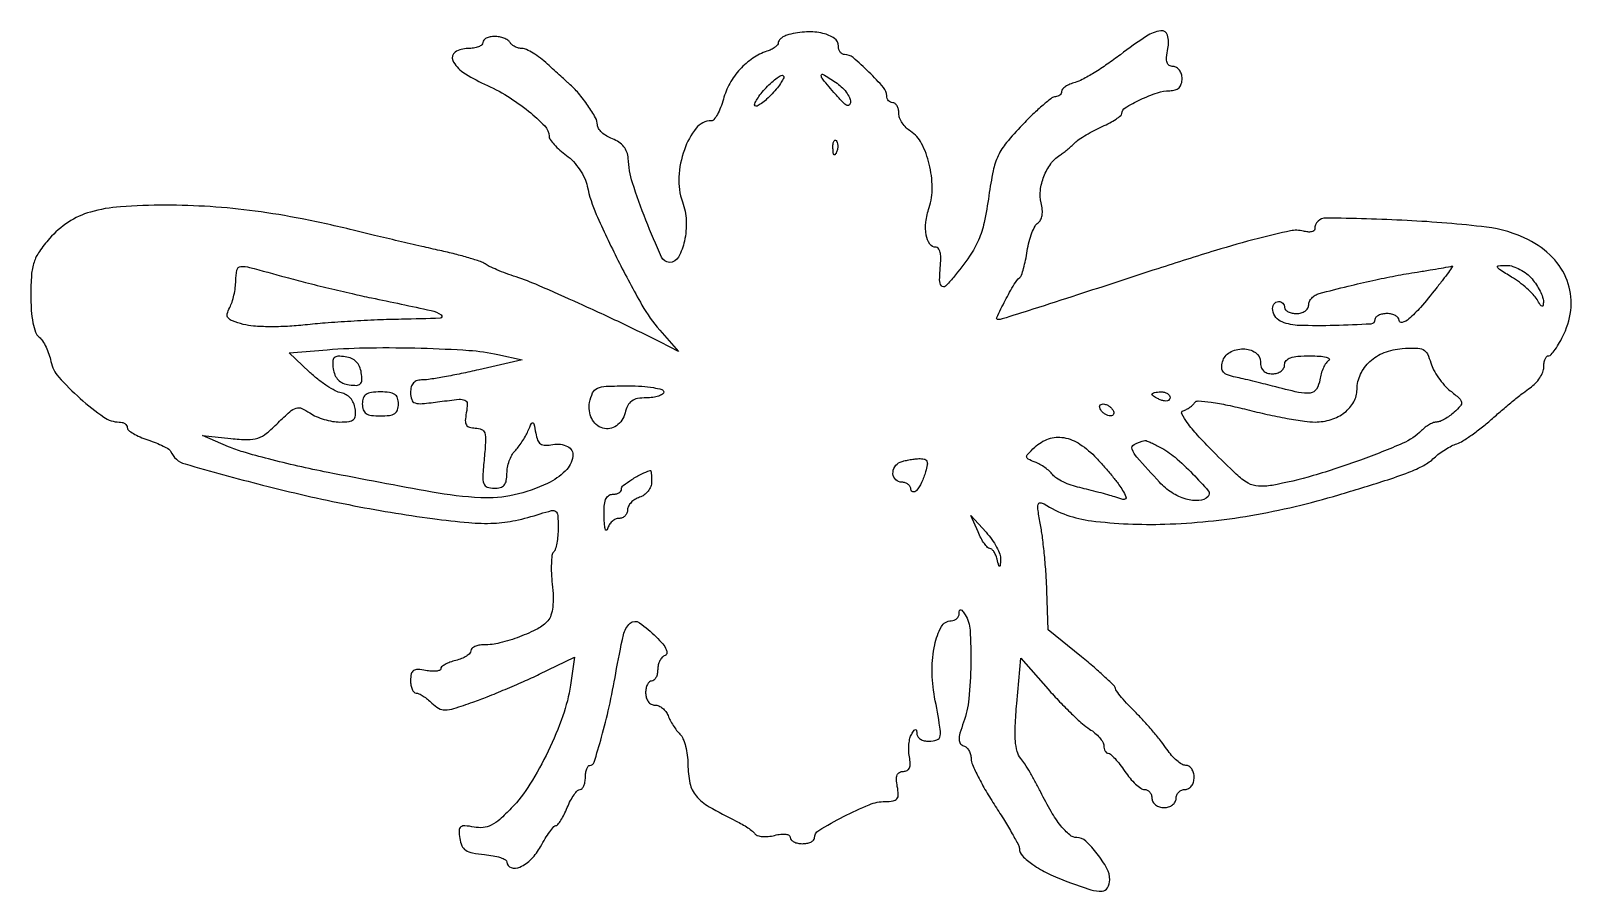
# Model space of a CAD drawing. Extents: x 0 to 256, y 0 to 143.
import ezdxf

# ---------------------------------------------------------------- set-up
doc = ezdxf.new("R2010")
doc.units = 0

msp = doc.modelspace()

# ---------------------------------------------------------------- linework, layer by layer
for points in [[(125.75, 142.310674, 0.043254), (125.080354, 142.072238, 0.054173), (124.514062, 141.735274, 0.064255), (124.125972, 141.356435, 0.16886), (124, 140.994064, -0.17246), (123.867752, 140.622053, -0.057285), (123.447391, 140.2118, -0.049024), (122.838749, 139.829521, -0.038898), (122.118778, 139.537699, 0.072898), (119.773882, 138.396675, 0.058855), (117.658542, 136.556363, 0.057124), (115.973203, 134.211133, 0.059969), (114.895186, 131.582567, -0.024926), (114.441605, 130.21036, -0.035758), (113.895643, 129.052379, -0.038979), (113.339806, 128.222175, -0.229639), (112.881567, 128, 0.230598), (110.390595, 126.786651, 0.081039), (108.422375, 123.205371, 0.071795), (107.511277, 118.65131, 0.100609), (108.114853, 114.558925, -0.076553), (108.730704, 111.427144, -0.063121), (108.442373, 108.031709, -0.073955), (107.44692, 105.374421, -0.272651), (105.962573, 104.5, -0.296603), (104.61956, 105.373532, -0.009877), (102.038502, 111.517805, -0.017616), (99.829743, 117.708441, -0.065535), (99.10407, 121.774751, 0.078887), (98.892933, 122.799647, 0.079825), (98.375146, 123.704139, 0.074626), (97.565231, 124.447508, 0.057635), (96.5, 125, -0.04469), (95.54353, 125.465148, -0.051693), (94.734375, 126.074238, -0.059182), (94.179201, 126.728013, -0.147505), (94, 127.322239, 0.129744), (93.686933, 128.50841, 0.021848), (92.429523, 130.514982, 0.024794), (90.855741, 132.57214, 0.037541), (89.27521, 134.177273, -0.004429), (88.818693, 134.583302, -0.000658), (87.906553, 135.411335, -0.000741), (86.831658, 136.392614, -0.000638), (85.704545, 137.427273, 0.022697), (84.531905, 138.412062, 0.025656), (83.320319, 139.244261, 0.026116), (82.230203, 139.837443, 0.111994), (81.513562, 140, -0.063703), (80.933911, 140.074152, -0.051666), (80.346423, 140.29375, -0.053396), (79.839146, 140.617212, -0.085933), (79.5, 141, 0.111412), (79.123976, 141.383556, 0.050262), (78.49335, 141.70625, 0.046318), (77.729296, 141.925923, 0.046881), (76.940983, 142, 0.049547), (76.198222, 141.926216, 0.069539), (75.570164, 141.70625, 0.089706), (75.147465, 141.381787, 0.186414), (75, 141, -0.226478), (74.817169, 140.617064, -0.074992), (74.265625, 140.29375, -0.057076), (73.457356, 140.073116, -0.038131), (72.5, 140, 0.140317), (70.406817, 139.400784, 0.379261), (70.002257, 138.035951, 0.138431), (71.696593, 136.072471, 0.039629), (75.25, 134.110353, -0.031407), (79.081048, 132.076305, -0.032314), (82.589053, 129.595727, -0.031221), (85.257964, 127.146434, -0.187064), (85.972222, 125.438058, 0.151677), (86.155376, 124.898438, 0.027403), (86.832064, 124.066858, 0.027329), (87.763165, 123.148885, 0.021757), (88.860336, 122.261379, -0.049049), (90.005142, 121.227228, -0.036134), (91.061383, 119.882678, -0.036784), (91.885609, 118.443502, -0.062375), (92.324324, 117.128381, 0.055237), (93.805255, 112.469263, 0.012091), (97.411104, 104.855448, 0.012319), (101.393432, 97.409386, 0.05124), (104.340834, 93.264592), (107.462082, 89.709688), (104.481041, 91.228813, 0.007022), (98.271427, 94.284129, 0.004535), (91.000147, 97.655386, 0.003935), (84.216944, 100.661827, 0.021923), (80.5, 102.084247, -0.008971), (78.885248, 102.654708, -0.009833), (77.341043, 103.266478, -0.009337), (76.042923, 103.839253, -0.047696), (75.363124, 104.237133, 0.075972), (74.59645, 104.629671, 0.008194), (72.691038, 105.22988, 0.009914), (70.382949, 105.866048, 0.007834), (67.863124, 106.465227, -0.002198), (64.856611, 107.144423, -0.001067), (61.019168, 108.03771, -0.001058), (57.027251, 108.984854, -0.001525), (53.5, 109.841019, 0.011695), (45.01485, 111.718737, 0.015506), (37.21221, 113.00506, 0.016473), (29.753595, 113.749168, 0.016783), (22.308447, 113.994423, 0.017324), (14.866675, 113.731789, 0.052868), (9.896532, 112.850158, 0.074464), (6.226844, 111.167826, 0.068045), (3.082266, 108.440915, 0.029025), (1.415197, 106.303973, 0.071656), (0.532092, 104.527791, 0.062022), (0.117755, 102.423867, 0.017642), (0, 99.087648, 0.016888), (0.086776, 96.519142, 0.031853), (0.358012, 94.464113, 0.039411), (0.785955, 92.939764, 0.132161), (1.379485, 92.100018, -0.075857), (1.950091, 91.458094, -0.03105), (2.524179, 90.43929, -0.029835), (3.015515, 89.248768, -0.033604), (3.339167, 88.054166, 0.133441), (4.627951, 85.470542, 0.028971), (8.186552, 81.91587, 0.028075), (12.106475, 78.805295, 0.154883), (14.643802, 78, -0.06623), (15.162239, 77.931025, -0.083383), (15.601617, 77.729031, -0.099296), (15.895483, 77.429324, -0.145416), (16, 77.077552, 0.227854), (16.204688, 76.651707, 0.033846), (17.009152, 76.093023, 0.032481), (18.119514, 75.522826, 0.022678), (19.435412, 75.021316, -0.015324), (20.774083, 74.533542, -0.020483), (21.954082, 74.005134, -0.018161), (22.880843, 73.500881, -0.159066), (23.185412, 73.154102, 0.225003), (25.581937, 71.03957, 0.007113), (38.463567, 67.528397, 0.014004), (52.740771, 64.277601, 0.015686), (66.649381, 61.968779, 0.01106), (72.671293, 61.29751, 0.033161), (76.808069, 61.204019, 0.041168), (80.404447, 61.659548, 0.025902), (84.5, 62.749385, -0.01731), (86.401041, 63.290383, -0.229723), (87.094147, 63.143393, -0.216499), (87.431517, 62.501324, -0.015345), (87.486851, 60.42846, -0.020794), (87.426933, 59.114804, -0.024801), (87.257916, 57.886597, -0.024728), (87.016789, 56.882993, -0.125696), (86.725962, 56.392629, 0.167526), (86.462943, 55.852872, 0.020436), (86.355401, 54.521382, 0.022399), (86.363722, 52.878194, 0.016725), (86.514495, 51.072444, -0.021917), (86.665151, 49.010175, -0.037572), (86.585875, 47.288427, -0.046403), (86.291238, 45.931777, -0.099841), (85.775385, 45, -0.098258), (84.111793, 43.681294, -0.028365), (81.099127, 42.344355, -0.029343), (77.827843, 41.324249, -0.060978), (75.179002, 41, 0.043077), (74.34482, 40.927998, 0.062783), (73.640082, 40.711847, 0.082376), (73.162778, 40.394069, 0.207668), (73, 40.019052, -0.196992), (72.827615, 39.598489, -0.05533), (72.265625, 39.141941, -0.046776), (71.457085, 38.722843, -0.034719), (70.5, 38.410644, 0.026608), (69.542491, 38.115388, 0.038064), (68.734375, 37.74633, 0.042633), (68.159119, 37.361407, 0.22779), (68, 37.030264, -0.310371), (67.824403, 36.774631, -0.064453), (67.265625, 36.638899, -0.04705), (66.458351, 36.626358, -0.027603), (65.5, 36.755249, 0.033077), (64.198068, 36.915872, 0.160567), (63.48884, 36.725839, 0.196814), (63.113821, 36.179934, 0.053367), (63, 35.116577, 0.041943), (63.068096, 34.306236, 0.061516), (63.272768, 33.621745, 0.080826), (63.573463, 33.157468, 0.211774), (63.928571, 33, -0.113865), (64.394937, 32.892399, -0.029289), (65.07323, 32.511145, -0.02827), (65.81603, 31.972787, -0.025435), (66.521331, 31.335812, 0.065062), (67.65081, 30.46741, 0.138145), (68.710258, 30.195801, 0.070719), (70.193942, 30.442537, 0.008537), (73.34276, 31.496756, 0.009556), (75.737252, 32.396009, 0.004899), (78.706012, 33.609959, 0.004866), (81.739855, 34.920243, 0.007305), (84.358556, 36.127686), (90.217113, 38.933484), (89.523039, 34.305069, -0.047333), (88.254807, 29.198874, -0.027457), (85.832502, 23.354884, -0.027518), (82.812641, 17.864445, -0.051534), (79.704812, 13.867133, -0.019632), (77.808972, 12.037225, -0.065413), (76.381525, 11.065248, -0.093147), (75.046722, 10.679385, -0.071254), (73.525664, 10.750343, 0.023133), (71.995959, 10.970011, 0.193654), (71.33895, 10.776665, 0.231216), (71.065312, 10.206667, 0.033414), (71.162993, 8.88321, 0.069326), (71.51521, 7.653284, 0.143661), (72.155031, 6.897826, 0.10103), (73.268925, 6.451192, 0.024351), (75.25, 6.189635, -0.02345), (76.686917, 6.002554, -0.036364), (77.898437, 5.694422, -0.040858), (78.768741, 5.322949, -0.278294), (79, 4.939635, 0.330398), (79.67971, 4.023298, 0.183324), (81.140655, 4.123163, 0.089837), (83.063523, 5.467278, 0.072009), (84.569933, 7.5, -0.013469), (85.339406, 8.841004, -0.019799), (86.092438, 9.971875, -0.015662), (86.762351, 10.837947, -0.223908), (87.106084, 11, 0.232952), (87.42622, 11.157712, 0.023053), (87.931073, 11.88125, 0.025288), (88.476583, 12.85067, 0.017324), (89, 14, -0.023358), (89.540069, 15.148944, -0.032352), (90.135727, 16.11875, -0.033695), (90.70534, 16.819057, -0.208074), (91.12132, 17, 0.211547), (91.457343, 17.14883, 0.080913), (91.741888, 17.5875, 0.061586), (91.93556, 18.234294, 0.042005), (92, 19, -0.036336), (92.055737, 19.765965, -0.054888), (92.224234, 20.4125, -0.071897), (92.470806, 20.855225, -0.233904), (92.763349, 21, 0.328246), (93.450908, 21.505884, 0.007253), (94.69127, 25.698634, 0.014197), (95.939013, 30.6948, 0.010434), (97.047814, 36.294731, -0.010431), (98.307894, 42.658905, -0.15706), (99.430872, 44.584767, -0.349987), (100.978228, 44.674601, -0.042541), (103.767045, 42.323864, -0.021468), (104.843899, 41.150345, -0.064778), (105.42873, 40.238259, -0.143235), (105.527382, 39.612046, -0.287761), (105.221591, 39.24053, 0.123415), (104.754274, 38.942746, 0.068581), (104.358842, 38.389927, 0.06172), (104.091026, 37.679898, 0.059421), (104, 36.916667, -0.050201), (103.926177, 36.183242, -0.070178), (103.70625, 35.563021, -0.090315), (103.38175, 35.145793, -0.184457), (103, 35, 0.191087), (102.618118, 34.848523, 0.088204), (102.29375, 34.4125, 0.068025), (102.073693, 33.765418, 0.048028), (102, 33, 0.072147), (102.112827, 32.222142, 0.0916), (102.441423, 31.576502, 0.104802), (102.937304, 31.151582, 0.125565), (103.531385, 31, -0.101618), (104.166329, 30.869611, -0.067152), (104.807582, 30.485938, -0.063665), (105.357691, 29.919024, -0.070421), (105.725431, 29.25, 0.032327), (106.073676, 28.483826, 0.019688), (106.577059, 27.625893, 0.019697), (107.145628, 26.811305, 0.032699), (107.694046, 26.178571, -0.097153), (108.197833, 25.41929, -0.033453), (108.620874, 24.164732, -0.031756), (108.913158, 22.683768, -0.031811), (109.015313, 21.178571, 0.051395), (109.353788, 18.023261, 0.124079), (110.380884, 15.931612, 0.086467), (112.53212, 14.138192, 0.016916), (117, 11.763096, -0.017174), (118.004198, 11.228606, -0.017944), (118.954408, 10.633735, -0.017924), (119.73559, 10.062876, -0.071811), (120.142666, 9.635007, 0.169445), (120.569393, 9.331669, 0.05132), (121.362453, 9.187585, 0.044874), (122.347424, 9.199916, 0.03594), (123.392666, 9.383705, -0.031363), (124.440326, 9.577812, -0.064954), (125.270894, 9.570146, -0.106534), (125.803947, 9.374828, -0.257289), (126, 9.019052, 0.188138), (126.15178, 8.629957, 0.08916), (126.5875, 8.299347, 0.068979), (127.234628, 8.075155, 0.048979), (128, 8, 0.043777), (128.765622, 8.067162, 0.063553), (129.4125, 8.268636, 0.083291), (129.850244, 8.564954, 0.205192), (130, 8.914505, -0.26362), (130.732251, 10.206825, -0.01541), (134.833315, 12.495164, -0.021474), (139.085499, 14.472101, -0.098379), (141.74253, 15, 0.036195), (143.070612, 15.096266, 0.189274), (143.695292, 15.452971, 0.184574), (143.919326, 16.145692, 0.034173), (143.755249, 17.5, -0.033959), (143.615383, 18.650362, -0.108828), (143.740522, 19.407946, -0.174793), (144.124058, 19.839465, -0.125176), (144.755249, 20, 0.123872), (145.382525, 20.157826, 0.17265), (145.767744, 20.583209, 0.110273), (145.898296, 21.324605, 0.035897), (145.767607, 22.435354, -0.037993), (145.650909, 23.464279, -0.033722), (145.683701, 24.5415, -0.035292), (145.848235, 25.509262, -0.081726), (146.135717, 26.185354, -0.014819), (146.565527, 26.820704, -0.221097), (146.793407, 26.948528, -0.398344), (146.943464, 26.826646, -0.029567), (146.984687, 26.25, 0.156456), (147.144102, 25.773177, 0.095937), (147.583002, 25.367188, 0.078496), (148.234059, 25.09307, 0.060533), (149, 25, 0.084639), (150.328808, 25.226561, 0.283524), (150.861156, 25.884201, 0.074429), (150.830711, 27.359451, 0.003394), (149.944567, 32.342045, -0.044221), (149.519219, 36.833921, -0.055164), (149.95481, 40.999496, -0.069605), (151.070696, 44.024568, -0.276332), (152.700888, 45, 0.094896), (153.197943, 45.095194, 0.095749), (153.622884, 45.367188, 0.097537), (153.910184, 45.772994, 0.102696), (154.015313, 46.25, -0.066727), (154.081977, 46.704915, -0.405416), (154.269141, 46.8125, -0.167501), (154.559769, 46.621859, -0.021149), (155, 46, -0.130007), (155.828353, 43.459332, -0.017656), (155.948563, 37.815775, -0.021069), (155.624042, 32.04149, -0.061625), (154.75, 28.157844, 0.013932), (154.152149, 26.33303, 0.072311), (154, 25.286486, 0.158848), (154.206948, 24.651521, 0.155329), (154.75, 24.253513, -0.110066), (155.227934, 23.964729, -0.069853), (155.632812, 23.452148, -0.064895), (155.906591, 22.803613, -0.067564), (156, 22.115502, 0.104983), (156.21185, 21.117646, 0.012912), (157.175, 19.093999, 0.014809), (158.4683, 16.724716, 0.011738), (160, 14.241806, -0.006131), (161.532515, 11.8188, -0.008811), (162.825, 9.633382, -0.005299), (163.853841, 7.776069, -0.124453), (164, 7.197958, 0.197848), (164.505503, 5.970463, 0.046719), (166.241772, 4.519494, 0.038883), (168.805164, 3.034637, 0.023618), (172.033433, 1.669469, 0.011209), (175.861441, 0.356444, 0.088816), (177.711079, 0.113036, 0.252351), (178.636731, 0.668782, 0.134735), (179, 1.992394, 0.125629), (178.516915, 3.884709, 0.04048), (176.915829, 6.324149, 0.038816), (175.003427, 8.421428, 0.190734), (173.541905, 9, -0.180547), (172.347626, 9.445779, -0.046425), (170.899561, 10.958629, -0.035801), (169.287482, 13.319224, -0.017177), (167.54953, 16.552251, 0.00973), (166.703616, 18.183658, 0.009054), (165.774996, 19.820986, 0.009072), (164.89691, 21.246229, 0.030032), (164.247519, 22.136213, -0.10667), (163.634902, 23.319089, -0.048031), (163.338749, 25.051171, -0.031175), (163.311243, 27.545772, -0.009767), (163.575894, 31.275577), (164.255812, 38.778729), (168.776681, 33.639364, 0.010263), (170.68001, 31.563163, 0.010375), (172.660217, 29.574463, 0.010221), (174.453929, 27.915637, 0.040927), (175.648775, 27.018383, -0.035508), (176.548532, 26.357829, -0.039808), (177.309328, 25.599403, -0.043574), (177.838993, 24.857937, -0.134095), (178, 24.268383, 0.057179), (178.055686, 23.783032, 0.076283), (178.220313, 23.371743, 0.095097), (178.46388, 23.095507, 0.165154), (178.75, 22.997125, -0.188554), (179.147903, 22.839779, -0.019771), (179.867188, 22.115533, -0.022311), (180.679265, 21.147105, -0.016078), (181.5, 20, 0.026641), (182.357425, 18.853562, 0.032618), (183.279687, 17.884467, 0.034428), (184.138974, 17.195101, 0.15241), (184.75, 17.002875, -0.119158), (185.226775, 16.886455, -0.100412), (185.632812, 16.56022, -0.09199), (185.905489, 16.07312, -0.0819), (186, 15.5, 0.130775), (186.153209, 14.924246, 0.10214), (186.583333, 14.4375, 0.08892), (187.230589, 14.111864, 0.072314), (188, 14, 0.072314), (188.769411, 14.111864, 0.08892), (189.416667, 14.4375, 0.10214), (189.846791, 14.924246, 0.130775), (190, 15.5, -0.099038), (190.114514, 16.072457, -0.097945), (190.440625, 16.559375, -0.097945), (190.927543, 16.885486, -0.099038), (191.5, 17, 0.130775), (192.075754, 17.153209, 0.10214), (192.5625, 17.583333, 0.08892), (192.888136, 18.230589, 0.072314), (193, 19, 0.067488), (192.89634, 19.764487, 0.08423), (192.593159, 20.4125, 0.099615), (192.143163, 20.845844, 0.142956), (191.61501, 21, -0.135757), (190.963502, 21.180215, -0.041348), (190.124202, 21.782416, -0.038003), (189.254789, 22.644205, -0.033461), (188.484798, 23.663545, 0.021689), (187.580834, 24.920671, 0.009107), (186.26236, 26.534549, 0.00899), (184.787814, 28.211738, 0.011557), (183.369788, 29.696879, -0.008909), (182.073757, 31.039935, -0.012503), (180.969175, 32.287312, -0.008819), (180.100453, 33.356946, -0.142571), (179.929532, 33.783333, 0.177106), (179.721186, 34.2162, 0.005388), (178.255808, 35.611354, 0.010025), (176.454304, 37.223644, 0.006692), (174.330703, 39), (168.802342, 43.5), (168.57054, 50, 0.008614), (168.42178, 52.81086, 0.006555), (168.165465, 55.884048, 0.006632), (167.849055, 58.759796, 0.01541), (167.517072, 60.903141, -0.007807), (167.107851, 63.303316, -0.079504), (167.113306, 64.310444, -0.368155), (167.455219, 64.599132, -0.142067), (168.097703, 64.409808, 0.11242), (175.942598, 61.591358, 0.037973), (188.14793, 61.040487, 0.034889), (202.411485, 62.47963, 0.030549), (217, 65.916755, 0.00283), (224.637842, 68.263723, 0.016433), (228.615635, 69.655821, 0.031693), (231.077486, 70.793452, 0.063531), (232.814245, 72.041569, -0.028081), (233.65901, 72.74431, -0.019906), (234.678313, 73.438552, -0.02017), (235.708201, 74.025198, -0.039609), (236.576875, 74.390698, 0.060592), (237.570436, 74.858603, 0.014021), (239.110082, 75.887711, 0.014276), (240.827508, 77.181951, 0.013531), (242.5, 78.594695, -0.005767), (244.196448, 80.073411, -0.005197), (245.985937, 81.56546, -0.005213), (247.617924, 82.869564, -0.016393), (248.75, 83.696672, 0.051364), (249.610747, 84.422894, 0.046332), (250.339063, 85.333315, 0.049209), (250.837382, 86.281704, 0.096662), (251, 87.11501, -0.041305), (251.059722, 87.836715, -0.060792), (251.239344, 88.446284, -0.079918), (251.503132, 88.860111, -0.214138), (251.814788, 89, 0.22032), (252.22386, 89.189449, 0.022552), (252.893474, 90.055309, 0.024804), (253.627165, 91.216299, 0.017256), (254.34274, 92.592543, 0.094208), (255.524435, 97.086917, 0.107887), (254.880608, 101.474577, 0.10389), (252.429986, 105.317519, 0.08181), (248.440107, 108.243913, 0.08822), (241.490209, 110.34503, 0.016926), (228.313333, 111.451231, 0.009928), (214.860469, 111.855621, 0.417203), (213, 110.014026, -0.248737), (212.853394, 109.737558, -0.104451), (212.451515, 109.57354, -0.068935), (211.848291, 109.548375, -0.039976), (211.132816, 109.675519, 0.116996), (208.966289, 109.725022, 0.010577), (203.655943, 108.474682, 0.011162), (196.521779, 106.463955, 0.004671), (187, 103.451795, -0.000301), (173.651453, 99.100384, -0.001553), (166.249472, 96.717787, -0.000721), (161.175812, 95.110076, -0.076504), (160.460616, 95, -0.55358), (160.24367, 95.346325, -0.006843), (161.660283, 98.168294, -0.01187), (163.146969, 100.872479, -0.086675), (164.095365, 102, 0.13879), (164.359583, 102.389185, 0.013097), (164.697733, 103.504356, 0.015974), (165.029335, 104.881583, 0.011908), (165.309934, 106.419085, -0.024173), (165.632977, 107.972474, -0.028661), (166.091162, 109.399491, -0.029484), (166.60779, 110.535136, -0.13362), (167.099915, 111.061751, 0.140674), (167.531783, 111.536908, 0.075882), (167.772527, 112.29704, 0.060656), (167.805743, 113.271288, 0.039727), (167.619328, 114.380584, -0.092062), (167.489434, 116.462897, -0.062819), (168.07022, 118.76837, -0.062988), (169.202376, 120.850331, -0.094139), (170.700636, 122.272065, 0.01991), (171.253164, 122.659295, 0.009614), (171.930274, 123.196099, 0.009517), (172.615524, 123.783413, 0.013483), (173.200636, 124.333539, -0.045632), (173.918121, 124.926129, -0.01499), (175.072999, 125.665021, -0.014792), (176.410438, 126.412449, -0.016212), (177.75, 127.055585, 0.017579), (178.99505, 127.657537, 0.025429), (180.045312, 128.281884, 0.023348), (180.827509, 128.856851, 0.226307), (181, 129.218431, -0.265323), (181.537627, 130.160264, -0.022361), (184.102769, 131.524172, -0.028826), (186.891324, 132.658514, -0.082362), (188.95034, 133, 0.068577), (189.853746, 133.12449, 0.125467), (190.493793, 133.493943, 0.127747), (190.87165, 134.119269, 0.072483), (191, 135, 0.072094), (190.889224, 135.764279, 0.087113), (190.566719, 136.4125, 0.100429), (190.08748, 136.845851, 0.134546), (189.525, 137, -0.135864), (188.871473, 137.180922, -0.188913), (188.504273, 137.65678, -0.097725), (188.426012, 138.534153, -0.022886), (188.65, 140, 0.115417), (188.578913, 142.191768, 0.375686), (187.466361, 142.936382, 0.114805), (185.069174, 142.040801, 0.016418), (180.770286, 138.978391, -0.012239), (178.587519, 137.395784, -0.013272), (176.387209, 135.965758, -0.01284), (174.443235, 134.842111, -0.060901), (173.25, 134.369983, 0.034882), (172.388644, 134.079893, 0.046718), (171.660937, 133.693651, 0.055125), (171.15518, 133.274986, 0.194705), (171, 132.891592, -0.113288), (170.921937, 132.551481, -0.100258), (170.701308, 132.261905, -0.09405), (170.371447, 132.067604, -0.086408), (169.983175, 132, 0.167095), (169.384461, 131.794169, 0.010834), (167.938117, 130.615144, 0.014832), (166.25363, 129.091651, 0.010461), (164.449157, 127.285595, 0.019063), (161.868326, 124.377915, 0.06213), (160.495136, 122.205521, 0.058861), (159.659359, 119.700357, 0.015886), (158.938818, 115.568612, -0.016291), (158.157185, 111.107907, -0.05061), (157.234988, 108.200788, -0.051179), (155.753354, 105.555601, -0.016942), (153.068659, 102, -0.033346), (151.728214, 100.553263, -0.444681), (151.084557, 100.604863, -0.174967), (150.771515, 101.590492, -0.010483), (150.960875, 104.75, 0.040841), (150.960177, 105.611651, 0.063128), (150.806249, 106.339062, 0.086381), (150.533331, 106.830478, 0.226642), (150.178554, 107, -0.248019), (149.148729, 107.544316, -0.106794), (148.546798, 109.027355, -0.073587), (148.491058, 111.181351, -0.049475), (149.028889, 113.587534, 0.083437), (149.545432, 116.953209, 0.055977), (149.055045, 120.823314, 0.057998), (147.786004, 124.259889, 0.136575), (145.956407, 126.259297, -0.057972), (145.208048, 126.857151, -0.050085), (144.574695, 127.63903, -0.052652), (144.142933, 128.477474, -0.092849), (144, 129.240547, 0.054884), (143.925895, 129.913613, 0.074515), (143.70625, 130.483161, 0.094043), (143.381544, 130.86527, 0.171374), (143, 131, -0.113416), (142.618536, 131.087656, -0.10027), (142.29375, 131.335385, -0.094011), (142.075819, 131.705765, -0.086307), (142, 132.141737, 0.182627), (141.484486, 133.506052, 0.01811), (139.034209, 136.090478, 0.018303), (136.40323, 138.489035, 0.177484), (135.009102, 139, -0.135986), (134.624291, 139.10663, -0.100321), (134.296424, 139.406365, -0.086622), (134.07574, 139.854703, -0.071269), (134, 140.383369, 0.246382), (133.325305, 141.66946, 0.09403), (131.418357, 142.514212, 0.069251), (128.709413, 142.761998, 0.052184)], [(123, 132.5, -0.019475), (122.066469, 131.580803, -0.031816), (121.199639, 130.88682, -0.033853), (120.488035, 130.456563, -0.326274), (120.158781, 130.507886, -0.311373), (120.096995, 130.84421, -0.032412), (120.493389, 131.59307, -0.031193), (121.138795, 132.508681, -0.019458), (122, 133.5, -0.019475), (122.933531, 134.419197, -0.031816), (123.800361, 135.11318, -0.033853), (124.511965, 135.543437, -0.326274), (124.841219, 135.492114, -0.311373), (124.903005, 135.15579, -0.032412), (124.506611, 134.40693, -0.031193), (123.861205, 133.491319, -0.019458)], [(135.998779, 131.13499, -0.175265), (135.814855, 130.627593, -0.349871), (135.421799, 130.546721, -0.084485), (134.696991, 131.084989, -0.013297), (133.498779, 132.405539, -0.003858), (131.369279, 134.920689, -0.175636), (131.141658, 135.549887, -0.584655), (131.432242, 135.713217, -0.008497), (133.5, 134.408043, -0.041753), (134.456411, 133.660393, -0.042975), (135.265266, 132.770883, -0.046789), (135.823063, 131.878284, -0.116973)], [(133.683114, 122.8125, -0.054073), (133.461564, 122.395823, -0.470617), (133.279315, 122.37858, -0.168741), (133.137993, 122.670344, -0.018894), (133.078947, 123.416667, -0.028489), (133.089945, 124.112848, -0.077125), (133.200665, 124.592839, -0.208169), (133.385309, 124.77538, -0.296942), (133.604167, 124.729167, -0.126455), (133.797407, 124.402231, -0.060344), (133.876576, 123.916927, -0.05415), (133.839148, 123.359369, -0.051402)], [(42.336316, 102.029929, 0.004877), (45.586467, 101.170119, 0.002948), (49.451918, 100.211995, 0.002952), (53.302443, 99.30566, 0.005179), (56.5, 98.607699, -0.001723), (66.412418, 96.51571, -0.102066), (68.085925, 95.778647, -0.715024), (67.924455, 95.235519, -0.005817), (61.5, 95.05101, 0.006129), (57.543202, 94.934901, 0.004289), (53.0875, 94.711162, 0.004327), (48.821114, 94.423154, 0.008988), (45.5, 94.109932, -0.015647), (42.580978, 93.873801, -0.014813), (39.598996, 93.814744, -0.01495), (36.95886, 93.919667, -0.049154), (35.241263, 94.2107, -0.018802), (33.464395, 94.767516, -0.137829), (32.743933, 95.276666, -0.234154), (32.593763, 95.943091, -0.063337), (32.991263, 96.983675, 0.043913), (33.378274, 97.889863, 0.023247), (33.703684, 99.068531, 0.022952), (33.926471, 100.314105, 0.032786), (34, 101.434259, -0.053026), (34.19099, 103.230104, -0.333488), (34.844501, 103.79765, -0.082768), (36.293394, 103.661307, -0.002347)], [(233.121815, 100.153804, -0.011171), (230.532583, 97.030598, -0.036244), (228.627682, 95.131754, -0.104214), (227.497667, 94.509027, -0.503818), (227, 94.877555, 0.173281), (226.846976, 95.305846, 0.093538), (226.4125, 95.670282, 0.073876), (225.76512, 95.91687, 0.054166), (225, 96, 0.048028), (224.234582, 95.926307, 0.068025), (223.5875, 95.70625, 0.088204), (223.151477, 95.381882, 0.191087), (223, 95, -0.398555), (222.295085, 94.256136, -0.007068), (216.281776, 94.017762, -0.013529), (210.480466, 94.026883, -0.084646), (207.581787, 94.606989, -0.136065), (206.566018, 95.358354, -0.124039), (206.037731, 96.552116, -0.179973), (206.22852, 97.564231, -0.262903), (207, 98, -0.099038), (207.381638, 97.923658, -0.097945), (207.70625, 97.70625, -0.097945), (207.923658, 97.381638, -0.099038), (208, 97, 0.191087), (208.151477, 96.618118, 0.088204), (208.5875, 96.29375, 0.068025), (209.234582, 96.073693, 0.048028), (210, 96, 0.069923), (210.764376, 96.107421, 0.085796), (211.4125, 96.42083, 0.100111), (211.845831, 96.886303, 0.138398), (212, 97.432612, -0.111534), (212.13147, 98.014649, -0.075604), (212.514062, 98.579657, -0.070252), (213.081135, 99.042348, -0.071827), (213.75, 99.32569, -0.003923), (218.541069, 100.546219, -0.006302), (222.647197, 101.50329, -0.007112), (226.373435, 102.267055, -0.007846), (230, 102.897998, 0.001062), (232.132014, 103.239189, 0.001616), (233.982496, 103.545502, 0.000575), (235.577145, 103.816651, 0.041794), (235.834029, 103.883097, -0.730248), (235.881242, 103.820469, -0.003322), (235.175104, 102.83584, -0.006642), (234.266865, 101.621264, -0.003622)], [(249.056438, 101.75, -0.029249), (249.775015, 100.778374, -0.028412), (250.382926, 99.720313, -0.029624), (250.807913, 98.730226, -0.086294), (250.936322, 98, -0.034902), (250.89126, 97.337064, -0.460472), (250.70904, 97.220242, -0.177711), (250.424307, 97.434331, -0.01189), (249.881796, 98.31809, 0.058081), (249.259236, 99.149375, 0.021481), (248.206119, 100.168516, 0.020948), (246.950376, 101.192651, 0.023681), (245.662205, 102.064352, -0.0042), (243.681334, 103.29514, -0.152142), (243.337603, 103.699551, -0.515174), (243.489316, 103.947599, -0.017213), (244.839707, 103.996262, -0.07868), (245.872403, 103.834436, -0.044277), (247.043501, 103.337964, -0.042844), (248.165477, 102.610712, -0.05375)], [(77.5, 89.214041), (81.5, 88.342532), (74.302595, 86.671266, -0.005719), (71.396495, 86.031401, -0.006634), (68.616477, 85.490934, -0.005971), (66.254634, 85.093265, -0.038736), (65.052595, 85, 0.068918), (64.127817, 84.871923, 0.132871), (63.491047, 84.490715, 0.129194), (63.122285, 83.83177, 0.063394), (63, 82.871169, 0.080614), (63.188369, 81.710423, 0.242869), (63.745481, 81.167474, 0.098413), (64.918729, 81.04997, 0.008878), (67.864476, 81.387634, -0.006725), (71.046164, 81.76623, -0.1278), (72.028371, 81.618552, -0.305806), (72.406704, 81.033195, -0.042306), (72.247898, 79.516465, 0.032398), (72.087363, 78.229612, 0.149487), (72.261918, 77.508329, 0.198176), (72.773848, 77.122943, 0.06359), (73.73663, 77, -0.104771), (74.771235, 76.7808, -0.219353), (75.302809, 76.176389, -0.086971), (75.449827, 74.914631, -0.009571), (75.225978, 72, 0.009173), (74.993542, 69.004835, 0.094599), (75.15294, 67.781156, 0.231214), (75.719183, 67.200244, 0.086148), (76.872771, 67, 0.065389), (77.883461, 67.132744, 0.148646), (78.531021, 67.535415, 0.132862), (78.888646, 68.266082, 0.047785), (79, 69.428571, -0.046722), (79.096158, 70.455367, -0.037108), (79.383624, 71.53192, -0.038311), (79.805186, 72.49735, -0.072934), (80.305954, 73.178571, 0.032631), (80.869012, 73.828018, 0.017268), (81.483843, 74.69933, 0.017113), (82.053708, 75.637742, 0.02531), (82.481895, 76.5, -0.006979), (83.05809, 77.77563, -0.365221), (83.285958, 77.880752, -0.284875), (83.478231, 77.673385, -0.00531), (83.758696, 76.149242, 0.047613), (84.078495, 74.97785, 0.157447), (84.571459, 74.360706, 0.151467), (85.345413, 74.134949, 0.04304), (86.606622, 74.265133, -0.162708), (89.044704, 73.937192, -0.322718), (89.917465, 72.301597, -0.168996), (88.675774, 69.851053, -0.080676), (85.735855, 67.813862, -0.056605), (80.174661, 65.897324, -0.067188), (74.643399, 65.428167, -0.032339), (66.565157, 66.354836, -0.004089), (49.310077, 69.620506, -0.007144), (44.327106, 70.680046, -0.0074), (39.434859, 71.869996, -0.007179), (35.23234, 73.022934, -0.031452), (32.810077, 73.893423), (28.5, 75.755864), (33.202252, 75.253261, 0.021563), (35.974922, 75.077344, 0.086118), (37.651434, 75.333416, 0.090509), (39.100746, 76.132551, 0.025246), (41.030837, 77.876991, -0.013133), (42.963251, 79.710473, -0.108888), (44.008589, 80.303384, -0.179438), (44.967422, 80.249567, -0.050004), (46.301091, 79.501661, 0.050201), (47.328454, 78.92606, 0.029538), (48.651555, 78.441113, 0.029312), (50.04531, 78.109399, 0.04379), (51.292057, 78, 0.028643), (52.80359, 78.086662, 0.153841), (53.547264, 78.418616, 0.197438), (53.86408, 79.064855, 0.051963), (53.819551, 80.239784, 0.073044), (53.548781, 81.155358, 0.074134), (53.027081, 81.949269, 0.077055), (52.317468, 82.532108, 0.089723), (51.5, 82.835008, -0.079373), (50.511074, 83.178495, -0.022729), (49.113497, 84.012753, -0.022265), (47.600528, 85.111565, -0.02197), (46.184247, 86.345224), (42.868494, 89.5), (49.184247, 90, -0.016673), (56.301354, 90.325194, -0.010017), (64.758644, 90.259937, -0.00935), (72.687958, 89.891361, -0.037361)], [(235.483377, 83.191736, -0.01421), (236.975247, 81.948015, -0.167685), (237.341739, 81.300685, -0.229791), (237.167936, 80.66988, -0.028667), (236.142347, 79.628822, -0.027459), (235.372499, 79.005435, -0.028496), (234.548143, 78.478467, -0.029704), (233.786434, 78.108249, -0.098573), (233.242688, 78, 0.093592), (232.721248, 77.901532, 0.035173), (232.047138, 77.581205, 0.033333), (231.343885, 77.119895, 0.034563), (230.717173, 76.574316, -0.094899), (227.629518, 74.479271, -0.013908), (220.568813, 71.666343, -0.01671), (212.763051, 69.09789, -0.026573), (205.920268, 67.486056, -0.058357), (203.657112, 67.346424, -0.11744), (201.952449, 67.852835, -0.059936), (199.996103, 69.316451, -0.007004), (196.094755, 73.145481, -0.010217), (193.532583, 75.839543, -0.027141), (191.851487, 77.894719, -0.038447), (190.954845, 79.342568, -0.4641), (191.174487, 79.874773, 0.042166), (191.725706, 80.104348, 0.032116), (192.285826, 80.442488, 0.032907), (192.772773, 80.830762, 0.063082), (193.096411, 81.210449, -0.273133), (193.675058, 81.495455, -0.01408), (195.83122, 81.27093, -0.018608), (198.548542, 80.806922, -0.010911), (201.763024, 80.060505, 0.008646), (205.091411, 79.271734, 0.008856), (208.418657, 78.605273, 0.008656), (211.324479, 78.128384, 0.036354), (213.087872, 78, 0.076522), (215.726028, 78.406131, 0.089385), (217.966864, 79.583545, 0.100155), (219.472469, 81.338516, 0.125353), (220.022236, 83.404988, -0.105585), (220.588949, 85.927363, -0.100914), (222.141431, 88.045301, -0.092322), (224.53297, 89.521406, -0.073214), (227.5, 90.193293, -0.018753), (229.822382, 90.28397, -0.116787), (230.973557, 90.013217, -0.16279), (231.687995, 89.297534, -0.046372), (232.262289, 87.812913, 0.052724), (232.731838, 86.643345, 0.03041), (233.522928, 85.347019, 0.030089), (234.486031, 84.128588, 0.043836)], [(204, 88, 0.072254), (204.126841, 87.126841, 0.124864), (204.5, 86.5, 0.124864), (205.126841, 86.126841, 0.072254), (206, 86, 0.072314), (206.769411, 86.111864, 0.08892), (207.416667, 86.4375, 0.10214), (207.846791, 86.924246, 0.130775), (208, 87.5, -0.18238), (208.260808, 88.19123, -0.128989), (208.955781, 88.659222, -0.066828), (210.21514, 88.917953, -0.018195), (212.25, 88.984687, -0.016206), (213.807176, 88.928585, -0.042248), (214.913989, 88.758058, -0.127931), (215.375386, 88.510891, -0.49125), (215.350815, 88.234687, 0.103171), (214.884675, 87.778654, 0.039154), (214.436151, 86.981439, 0.036705), (214.069908, 86.010875, 0.037026), (213.850815, 85, -0.105848), (213.294312, 83.476996, -0.223213), (212.259131, 82.812988, -0.088463), (210.315728, 82.901193, -0.0099), (206, 83.96474, 0.003676), (204.465813, 84.363139, 0.002645), (202.747493, 84.786242, 0.002671), (201.108355, 85.171414, 0.005771), (199.842529, 85.446398, -0.035839), (198.54129, 85.812162, -0.132861), (197.848778, 86.296007, -0.170577), (197.590031, 86.985769, -0.0693), (197.70916, 87.995829, -0.202211), (198.903323, 89.551059, -0.12979), (201.13493, 90.141847, -0.147235), (203.178209, 89.528309, -0.251809)], [(50.16996, 86.83004, 0.066889), (50.462026, 85.792065, 0.094664), (51, 85, 0.094664), (51.792065, 84.462026, 0.066889), (52.83004, 84.16996, 0.036721), (54.055569, 84.087358, 0.197325), (54.660079, 84.339921, 0.197325), (54.912642, 84.944431, 0.036721), (54.83004, 86.16996, 0.066889), (54.537974, 87.207935, 0.094664), (54, 88, 0.094664), (53.207935, 88.537974, 0.066889), (52.16996, 88.83004, 0.036721), (50.944431, 88.912642, 0.197325), (50.339921, 88.660079, 0.197325), (50.087358, 88.055569, 0.036721)], [(55, 81, 0.081208), (55.159458, 80.024683, 0.166173), (55.625, 79.416667, 0.116834), (56.499083, 79.092253, 0.030703), (58, 79, 0.030703), (59.500917, 79.092253, 0.116834), (60.375, 79.416667, 0.166173), (60.840542, 80.024683, 0.081208), (61, 81, 0.081208), (60.840542, 81.975317, 0.166173), (60.375, 82.583333, 0.116834), (59.500917, 82.907747, 0.030703), (58, 83, 0.030703), (56.499083, 82.907747, 0.116834), (55.625, 82.583333, 0.166173), (55.159458, 81.975317, 0.081208)], [(105, 83, -0.249309), (104.795862, 82.616039, -0.065225), (104.150595, 82.29375, -0.050453), (103.216057, 82.072829, -0.03284), (102.108408, 82, 0.042046), (100.646666, 81.876862, 0.112876), (99.688111, 81.479607, 0.122852), (99.045197, 80.729551, 0.054616), (98.589356, 79.5, -0.174643), (97.155723, 77.366694, -0.234908), (94.897519, 76.974764, -0.212885), (93.050896, 78.559136, -0.159088), (92.707946, 81.252548, -0.058719), (93.211216, 82.844527, -0.187734), (93.991923, 83.610937, -0.092783), (95.445096, 83.935855, -0.008735), (99.116577, 84, -0.015826), (101.381561, 83.928291, -0.026272), (103.279144, 83.707508, -0.024575), (104.699477, 83.393619, -0.338105)], [(189, 82.031385, -0.184534), (188.877514, 81.710807, -0.147206), (188.559375, 81.516384, -0.100118), (188.074366, 81.488865, -0.055937), (187.5, 81.638374, -0.02136), (186.925442, 81.887494, -0.030395), (186.440625, 82.160341, -0.030693), (186.087111, 82.420671, -0.222225), (186, 82.606989, -0.289661), (186.096084, 82.758929, -0.046727), (186.440625, 82.884553, -0.039339), (186.925176, 82.971531, -0.024748), (187.5, 83, -0.062722), (188.073532, 82.92777, -0.08088), (188.559375, 82.715469, -0.098158), (188.884506, 82.400789, -0.152681)], [(179.5, 80, -0.076764), (179.661825, 79.617617, -0.154201), (179.642737, 79.29375, -0.186277), (179.449529, 79.079239, -0.117858), (179.118034, 79, -0.085235), (178.689814, 79.073533, -0.053414), (178.230237, 79.29375, -0.051777), (177.810561, 79.617474, -0.064269), (177.5, 80, -0.076764), (177.338175, 80.382383, -0.154201), (177.357263, 80.70625, -0.186277), (177.550471, 80.920761, -0.117858), (177.881966, 81, -0.085235), (178.310186, 80.926467, -0.053414), (178.769763, 80.70625, -0.051777), (179.189439, 80.382526, -0.064269)], [(176.802444, 72, -0.009479), (178.142544, 70.524682, -0.009222), (179.438352, 68.986265, -0.009161), (180.526958, 67.59296, -0.03358), (181.138272, 66.655372, -0.01898), (181.677794, 65.600301, -0.338668), (181.600211, 65.250645, -0.245042), (181.19381, 65.160301, -0.01211), (179.835827, 65.55976, 0.008958), (178.697186, 65.90251, 0.003846), (177.16589, 66.321005, 0.003804), (175.527481, 66.741944, 0.005012), (174.026776, 67.099422, -0.027866), (172.621865, 67.502716, -0.027963), (171.272196, 68.059354, -0.029119), (170.155395, 68.67718, -0.091008), (169.526776, 69.257005, 0.049998), (168.997, 69.832392, 0.027126), (168.244035, 70.431993, 0.02675), (167.403779, 70.964387, 0.03795), (166.601855, 71.337435, -0.020709), (165.449025, 71.826151, -0.283679), (165.211888, 72.191605, -0.200366), (165.394475, 72.658555, -0.010779), (166.545816, 73.799823, -0.106597), (168.851497, 75.204122, -0.127782), (171.377223, 75.407822, -0.105032), (174.057413, 74.327961, -0.055589)], [(187.315741, 73.83845, -0.053736), (189.825724, 72.135546, -0.023893), (192.751885, 69.402635, -0.015162), (195.335235, 66.581531, -0.392619), (195.3, 65.633333, -0.183045), (193.793205, 64.954436, -0.087138), (191.647991, 65.197014, -0.072088), (189.311126, 66.26978, -0.063405), (187.258698, 68.001788, -0.003765), (183.489542, 72.165572, -0.097497), (182.720774, 73.466343, -0.3777), (183.041477, 74.262645, -0.055217), (184.815741, 74.921053, -0.157031), (185.026265, 74.907031, -0.00766), (185.68036, 74.635604, -0.011822), (186.455949, 74.277737, -0.008201)], [(148.454993, 69.75, -0.035545), (147.764803, 67.940894, -0.064727), (146.919667, 66.60714, -0.268192), (146.341487, 66.394333, -0.364864), (146, 66.8, 0.124206), (145.884532, 67.257657, 0.10078), (145.559375, 67.6475, 0.090584), (145.073004, 67.909471, 0.078509), (144.5, 68, -0.195162), (143.502908, 68.4046, -0.183281), (143.03627, 69.402786, -0.160551), (143.325083, 70.564728, -0.157601), (144.25, 71.337719, -0.033333), (144.857708, 71.537009, -0.01558), (145.66667, 71.717133, -0.015358), (146.530109, 71.854007, -0.020775), (147.317388, 71.921053, -0.062341), (148.189243, 71.850183, -0.22428), (148.62292, 71.522626, -0.163987), (148.723045, 70.892471, -0.031485)], [(103, 68.067388, -0.094537), (102.850007, 67.281172, -0.071315), (102.4125, 66.516015, -0.069591), (101.764378, 65.887511, -0.081113), (101, 65.5, 0.06077), (100.235286, 65.150468, 0.063046), (99.5875, 64.63086, 0.069989), (99.148573, 64.027698, 0.122947), (99, 63.432612, -0.098615), (98.891106, 62.885864, -0.097844), (98.580914, 62.42083, -0.098044), (98.117789, 62.109391, -0.099463), (97.573324, 62, 0.112012), (96.993792, 61.868522, 0.075733), (96.431396, 61.485937, 0.07028), (95.971018, 60.918867, 0.071619), (95.689326, 60.25, -0.225051), (95.508506, 60.034597, -0.459031), (95.332266, 60.115625, -0.050275), (95.189408, 60.906485, -0.01183), (95.116001, 62.25, -0.021419), (95.137147, 64.025724, -0.074844), (95.368736, 65.144334, -0.138924), (95.821392, 65.765634, -0.167818), (96.5, 66, 0.054525), (97.073827, 66.062762, 0.074197), (97.559375, 66.248861, 0.093793), (97.885184, 66.523936, 0.172323), (98, 66.847186, -0.232783), (98.29448, 67.445431, -0.019986), (99.727368, 68.459736, -0.026702), (101.3498, 69.394361, -0.05126), (102.75, 69.93232, -0.432243), (102.848558, 69.871677, -0.017493), (102.926563, 69.412414, -0.021153), (102.982081, 68.80374, -0.012166)], [(160.883999, 55.194236, -0.003194), (160.804317, 54.130236, -0.418855), (160.713099, 54.053972, -0.311448), (160.605793, 54.144503, -0.002631), (160.310674, 55.25, 0.038547), (160.079249, 55.919811, 0.050147), (159.762631, 56.485937, 0.059549), (159.413639, 56.876614, 0.182676), (159.087191, 57, -0.210606), (158.719947, 57.161867, -0.031192), (158.199575, 57.807812, -0.030674), (157.649109, 58.696741, -0.02198), (157.141405, 59.75), (155.96178, 62.5), (158.48089, 59.694236, -0.029304), (159.436436, 58.495595, -0.030995), (160.225936, 57.214984, -0.032612), (160.760525, 56.034712, -0.107525)]]:
    msp.add_lwpolyline(points, format="xyb", close=True)

doc.saveas('drawing.dxf')
